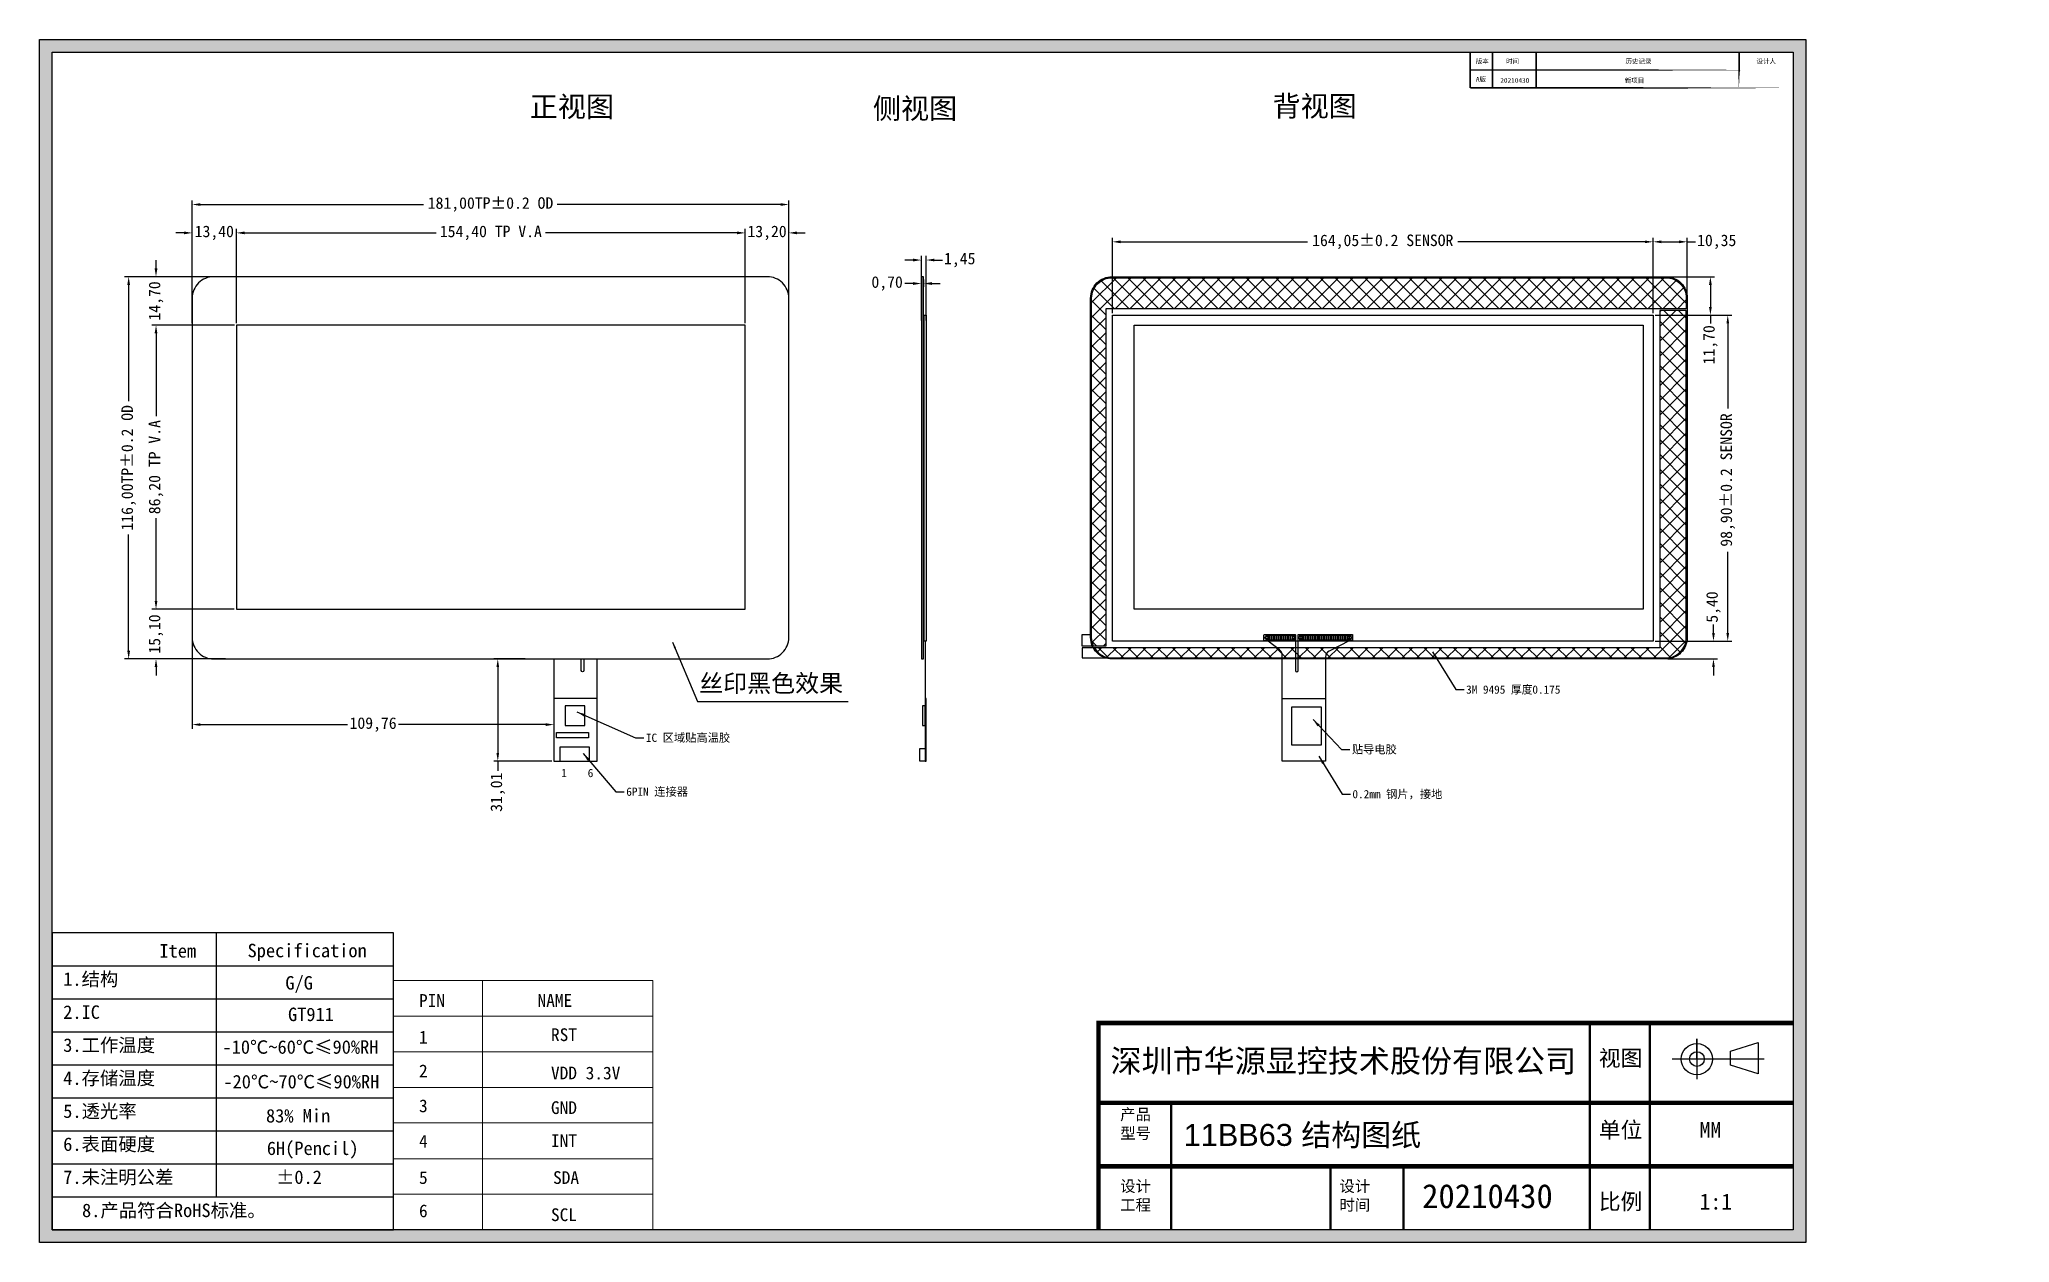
# Model space of a CAD drawing. Header units: millimetres. Extents: x -427 to 170, y 589 to 954.
import ezdxf

# ---------------------------------------------------------------- set-up
doc = ezdxf.new("R2010")
doc.units = ezdxf.units.MM
for name, color, linetype in [('', 7, 'Continuous'), ('DIM', 3, 'Continuous'), ('LCD', 6, 'Continuous'), ('下线银浆', 1, 'Continuous'), ('正面银浆', 43, 'Continuous')]:
    doc.layers.add(name, color=color, linetype=linetype)
doc.layers.add('外框', color=7, linetype='Continuous', lineweight=30)
doc.layers.add('附料-尺寸标注', color=130, linetype='Continuous', lineweight=18)
doc.styles.add('AAAAA', font='arial.ttf')
doc.styles.add('Arial', font='arial.ttf')
doc.styles.add('WMF-ARIAL0', font='')
doc.styles.add('宋体', font='', dxfattribs={"height": 5})
doc.styles.add('新宋体', font='')
doc.styles.get('WMF-ARIAL0').set_extended_font_data('SimSun')
doc.styles.get('宋体').set_extended_font_data('SimSun')
doc.styles.get('新宋体').set_extended_font_data('NSimSun')
doc.dimstyles.new('STANDARD$0', dxfattribs={"dimtxt": 2, "dimasz": 2, "dimexe": 0.4, "dimexo": 0.4, "dimgap": 0.4, "dimtad": 0, "dimzin": 0, "dimdsep": 46, "dimtxsty": 'Standard', "dimcen": 0.4, "dimadec": 0, "dimazin": 0, "dimtfac": 1, "dimtofl": 0, "dimtmove": 0, "dimatfit": 3, "dimfxl": 1, "dimtolj": 1, "dimtzin": 0, "dimarcsym": 0})
doc.dimstyles.new('STANDARD$7', dxfattribs={"dimtxt": 2, "dimasz": 2, "dimexe": 0.5, "dimexo": 0.2, "dimgap": 1, "dimtad": 0, "dimjust": 1, "dimtoh": 1, "dimzin": 0, "dimdsep": 46, "dimtxsty": 'Standard', "dimcen": 0, "dimadec": 0, "dimazin": 0, "dimtfac": 1, "dimtdec": 3, "dimtmove": 0, "dimatfit": 0, "dimfxl": 1, "dimfxlon": 1, "dimtvp": 0.8, "dimtolj": 1, "dimtzin": 0, "dimarcsym": 0})

# ---------------------------------------------------------------- blocks, each defined once
blk = doc.blocks.new('*D40')
at = {"layer": 'Defpoints', "color": 0}
for p in [(-213.12, 895.6), (-367.52, 867.6), (-213.12, 867.6)]:
    blk.add_point(p, dxfattribs=at)
at = {"layer": '附料-尺寸标注', "color": 0, "lineweight": -2}
for p, q in [((-367.52, 868.22), (-367.52, 896.85)), ((-213.12, 868.22), (-213.12, 896.85)), ((-365.02, 895.6), (-306.89, 895.6)), ((-215.62, 895.6), (-273.76, 895.6))]:
    blk.add_line(p, q, dxfattribs=at)
at = {"layer": '附料-尺寸标注', "color": 0}
for points in [[(-365.02, 896.02), (-365.02, 895.18), (-367.52, 895.6)], [(-215.62, 896.02), (-215.62, 895.18), (-213.12, 895.6)]]:
    blk.add_solid(points, dxfattribs=at)
at = {"layer": '附料-尺寸标注', "color": 0, "insert": (-290.32, 895.6), "char_height": 3.5, "attachment_point": 5, "style": '新宋体'}
blk.add_mtext('154,40 TP V.A', dxfattribs=at)
blk = doc.blocks.new('*D41')
at = {"layer": 'Defpoints', "color": 0}
for p in [(-199.92, 904.21), (-199.92, 875.8), (-380.92, 871.64)]:
    blk.add_point(p, dxfattribs=at)
at = {"layer": '附料-尺寸标注', "color": 0, "lineweight": -2}
for p, q in [((-380.92, 872.26), (-380.92, 905.46)), ((-378.42, 904.21), (-310.7, 904.21)), ((-202.42, 904.21), (-270.15, 904.21)), ((-199.92, 876.42), (-199.92, 905.46))]:
    blk.add_line(p, q, dxfattribs=at)
at = {"layer": '附料-尺寸标注', "color": 0}
for points in [[(-378.42, 904.63), (-378.42, 903.79), (-380.92, 904.21)], [(-202.42, 904.63), (-202.42, 903.79), (-199.92, 904.21)]]:
    blk.add_solid(points, dxfattribs=at)
at = {"layer": '附料-尺寸标注', "color": 0, "insert": (-290.42, 904.21), "char_height": 3.5, "attachment_point": 5, "style": '新宋体'}
blk.add_mtext('181,00TP%%P0.2 OD', dxfattribs=at)
blk = doc.blocks.new('*D42')
at = {"layer": 'Defpoints', "color": 0}
for p in [(-391.9, 867.6), (-367.47, 867.6), (-367.52, 781.4)]:
    blk.add_point(p, dxfattribs=at)
at = {"layer": '附料-尺寸标注', "color": 0, "lineweight": -2}
for p, q in [((-368.1, 867.6), (-393.15, 867.6)), ((-391.9, 865.1), (-391.9, 839.98)), ((-391.9, 783.9), (-391.9, 809.01)), ((-368.15, 781.4), (-393.15, 781.4))]:
    blk.add_line(p, q, dxfattribs=at)
at = {"layer": '附料-尺寸标注', "color": 0}
for points in [[(-392.32, 865.1), (-391.48, 865.1), (-391.9, 867.6)], [(-392.32, 783.9), (-391.48, 783.9), (-391.9, 781.4)]]:
    blk.add_solid(points, dxfattribs=at)
at = {"layer": '附料-尺寸标注', "color": 0, "insert": (-391.9, 824.5), "char_height": 3.5, "attachment_point": 5, "rotation": 90, "style": '新宋体'}
blk.add_mtext('86,20 TP V.A', dxfattribs=at)
blk = doc.blocks.new('*D43')
at = {"layer": 'Defpoints', "color": 0}
for p in [(-400.2, 882.3), (-363.1, 882.3), (-370.22, 766.3)]:
    blk.add_point(p, dxfattribs=at)
at = {"layer": '附料-尺寸标注', "color": 0, "lineweight": -2}
for p, q in [((-363.72, 882.3), (-401.45, 882.3)), ((-400.2, 879.8), (-400.2, 844.57)), ((-400.2, 768.8), (-400.2, 804.02)), ((-370.84, 766.3), (-401.45, 766.3))]:
    blk.add_line(p, q, dxfattribs=at)
at = {"layer": '附料-尺寸标注', "color": 0}
for points in [[(-400.62, 879.8), (-399.78, 879.8), (-400.2, 882.3)], [(-400.62, 768.8), (-399.78, 768.8), (-400.2, 766.3)]]:
    blk.add_solid(points, dxfattribs=at)
at = {"layer": '附料-尺寸标注', "color": 0, "insert": (-400.2, 824.3), "char_height": 3.5, "attachment_point": 5, "rotation": 90, "style": '新宋体'}
blk.add_mtext('116,00TP%%P0.2 OD', dxfattribs=at)
blk = doc.blocks.new('*D44')
at = {"layer": 'Defpoints', "color": 0}
for p in [(72.64, 892.89), (72.64, 875.31), (62.29, 870.6)]:
    blk.add_point(p, dxfattribs=at)
at = {"layer": '附料-尺寸标注', "color": 0, "lineweight": -2}
for p, q in [((62.29, 871.22), (62.29, 894.14)), ((64.79, 892.89), (70.14, 892.89)), ((72.64, 875.93), (72.64, 894.14)), ((72.64, 892.89), (75.14, 892.89))]:
    blk.add_line(p, q, dxfattribs=at)
at = {"layer": '附料-尺寸标注', "color": 0}
for points in [[(64.79, 893.3), (64.79, 892.47), (62.29, 892.89)], [(70.14, 893.3), (70.14, 892.47), (72.64, 892.89)]]:
    blk.add_solid(points, dxfattribs=at)
at = {"layer": '附料-尺寸标注', "color": 0, "insert": (81.58, 892.89), "char_height": 3.5, "attachment_point": 5, "style": '新宋体'}
blk.add_mtext('10,35', dxfattribs=at)
blk = doc.blocks.new('*D45')
at = {"layer": 'Defpoints', "color": 0}
for p in [(66.14, 882.3), (79.67, 882.3), (62.29, 870.6)]:
    blk.add_point(p, dxfattribs=at)
at = {"layer": '附料-尺寸标注', "color": 0, "lineweight": -2}
for p, q in [((66.77, 882.3), (80.92, 882.3)), ((79.67, 879.8), (79.67, 873.1)), ((62.92, 870.6), (80.92, 870.6)), ((79.67, 870.6), (79.67, 868.1))]:
    blk.add_line(p, q, dxfattribs=at)
at = {"layer": '附料-尺寸标注', "color": 0}
for points in [[(79.25, 879.8), (80.08, 879.8), (79.67, 882.3)], [(79.25, 873.1), (80.08, 873.1), (79.67, 870.6)]]:
    blk.add_solid(points, dxfattribs=at)
at = {"layer": '附料-尺寸标注', "color": 0, "insert": (79.67, 861.63), "char_height": 3.5, "attachment_point": 5, "rotation": 90, "style": '新宋体'}
blk.add_mtext('11,70', dxfattribs=at)
blk = doc.blocks.new('*D46')
at = {"layer": 'Defpoints', "color": 0}
for p in [(62.29, 892.89), (-101.76, 870.6), (62.29, 870.6)]:
    blk.add_point(p, dxfattribs=at)
at = {"layer": '附料-尺寸标注', "color": 0, "lineweight": -2}
for p, q in [((-101.76, 871.22), (-101.76, 894.14)), ((-99.26, 892.89), (-42.55, 892.89)), ((59.79, 892.89), (3.08, 892.89)), ((62.29, 871.22), (62.29, 894.14))]:
    blk.add_line(p, q, dxfattribs=at)
at = {"layer": '附料-尺寸标注', "color": 0}
for points in [[(-99.26, 893.3), (-99.26, 892.47), (-101.76, 892.89)], [(59.79, 893.3), (59.79, 892.47), (62.29, 892.89)]]:
    blk.add_solid(points, dxfattribs=at)
at = {"layer": '附料-尺寸标注', "color": 0, "insert": (-19.73, 892.89), "char_height": 3.5, "attachment_point": 5, "style": '新宋体'}
blk.add_mtext('164,05%%P0.2 SENSOR', dxfattribs=at)
blk = doc.blocks.new('*D47')
at = {"layer": 'Defpoints', "color": 0}
for p in [(62.29, 870.6), (62.29, 771.7), (84.93, 771.7)]:
    blk.add_point(p, dxfattribs=at)
at = {"layer": '附料-尺寸标注', "color": 0, "lineweight": -2}
for p, q in [((62.92, 870.6), (86.18, 870.6)), ((84.93, 868.1), (84.93, 842.34)), ((84.93, 774.2), (84.93, 798.85)), ((62.91, 771.7), (86.18, 771.7))]:
    blk.add_line(p, q, dxfattribs=at)
at = {"layer": '附料-尺寸标注', "color": 0}
for points in [[(84.52, 868.1), (85.35, 868.1), (84.93, 870.6)], [(84.52, 774.2), (85.35, 774.2), (84.93, 771.7)]]:
    blk.add_solid(points, dxfattribs=at)
at = {"layer": '附料-尺寸标注', "color": 0, "insert": (84.93, 820.6), "char_height": 3.5, "attachment_point": 5, "rotation": 90, "style": '新宋体'}
blk.add_mtext('98,90%%P0.2 SENSOR', dxfattribs=at)
blk = doc.blocks.new('*D48')
at = {"layer": 'Defpoints', "color": 0}
for p in [(-199.92, 895.6), (-199.92, 876.42), (-213.12, 867.6)]:
    blk.add_point(p, dxfattribs=at)
at = {"layer": '附料-尺寸标注', "color": 0, "lineweight": -2}
for p, q in [((-213.12, 868.22), (-213.12, 896.85)), ((-199.92, 877.05), (-199.92, 896.85)), ((-215.62, 895.6), (-218.12, 895.6)), ((-197.42, 895.6), (-194.92, 895.6))]:
    blk.add_line(p, q, dxfattribs=at)
at = {"layer": '附料-尺寸标注', "color": 0}
for points in [[(-215.62, 896.02), (-215.62, 895.18), (-213.12, 895.6)], [(-197.42, 896.02), (-197.42, 895.18), (-199.92, 895.6)]]:
    blk.add_solid(points, dxfattribs=at)
at = {"layer": '附料-尺寸标注', "color": 0, "insert": (-206.52, 895.6), "char_height": 3.5, "attachment_point": 5, "style": '新宋体'}
blk.add_mtext('13,20', dxfattribs=at)
blk = doc.blocks.new('*D51')
at = {"layer": 'Defpoints', "color": 0}
for p in [(-391.9, 882.3), (-370.4, 882.3), (-367.52, 867.6)]:
    blk.add_point(p, dxfattribs=at)
at = {"layer": '附料-尺寸标注', "color": 0, "lineweight": -2}
for p, q in [((-391.9, 884.8), (-391.9, 887.3)), ((-371.02, 882.3), (-393.15, 882.3)), ((-368.15, 867.6), (-393.15, 867.6)), ((-391.9, 865.1), (-391.9, 862.6))]:
    blk.add_line(p, q, dxfattribs=at)
at = {"layer": '附料-尺寸标注', "color": 0}
for points in [[(-392.32, 884.8), (-391.48, 884.8), (-391.9, 882.3)], [(-392.32, 865.1), (-391.48, 865.1), (-391.9, 867.6)]]:
    blk.add_solid(points, dxfattribs=at)
at = {"layer": '附料-尺寸标注', "color": 0, "insert": (-391.9, 874.95), "char_height": 3.5, "attachment_point": 5, "rotation": 90, "style": '新宋体'}
blk.add_mtext('14,70', dxfattribs=at)
blk = doc.blocks.new('*D49')
at = {"layer": 'Defpoints', "color": 0}
for p in [(-367.52, 781.4), (-391.9, 766.3), (-370.22, 766.3)]:
    blk.add_point(p, dxfattribs=at)
at = {"layer": '附料-尺寸标注', "color": 0, "lineweight": -2}
for p, q in [((-391.9, 783.9), (-391.9, 786.4)), ((-368.15, 781.4), (-393.15, 781.4)), ((-370.84, 766.3), (-393.15, 766.3)), ((-391.9, 763.8), (-391.9, 761.3))]:
    blk.add_line(p, q, dxfattribs=at)
at = {"layer": '附料-尺寸标注', "color": 0}
for points in [[(-392.32, 783.9), (-391.48, 783.9), (-391.9, 781.4)], [(-392.32, 763.8), (-391.48, 763.8), (-391.9, 766.3)]]:
    blk.add_solid(points, dxfattribs=at)
at = {"layer": '附料-尺寸标注', "color": 0, "insert": (-391.9, 773.85), "char_height": 3.5, "attachment_point": 5, "rotation": 90, "style": '新宋体'}
blk.add_mtext('15,10', dxfattribs=at)
blk = doc.blocks.new('*D50')
at = {"layer": 'Defpoints', "color": 0}
for p in [(-380.92, 895.6), (-380.92, 867.6), (-367.52, 867.6)]:
    blk.add_point(p, dxfattribs=at)
at = {"layer": '附料-尺寸标注', "color": 0, "lineweight": -2}
for p, q in [((-380.92, 868.22), (-380.92, 896.85)), ((-367.52, 868.22), (-367.52, 896.85)), ((-383.42, 895.6), (-385.92, 895.6)), ((-365.02, 895.6), (-362.52, 895.6))]:
    blk.add_line(p, q, dxfattribs=at)
at = {"layer": '附料-尺寸标注', "color": 0}
for points in [[(-383.42, 896.02), (-383.42, 895.18), (-380.92, 895.6)], [(-365.02, 896.02), (-365.02, 895.18), (-367.52, 895.6)]]:
    blk.add_solid(points, dxfattribs=at)
at = {"layer": '附料-尺寸标注', "color": 0, "insert": (-374.22, 895.6), "char_height": 3.5, "attachment_point": 5, "style": '新宋体'}
blk.add_mtext('13,40', dxfattribs=at)
blk = doc.blocks.new('*D52')
at = {"layer": 'Defpoints', "color": 0}
for p in [(62.29, 771.7), (80.6, 771.7), (66.14, 766.3)]:
    blk.add_point(p, dxfattribs=at)
at = {"layer": '附料-尺寸标注', "color": 0, "lineweight": -2}
for p, q in [((62.91, 771.7), (81.85, 771.7)), ((80.6, 774.2), (80.6, 776.7)), ((66.77, 766.3), (81.85, 766.3)), ((80.6, 763.8), (80.6, 761.3))]:
    blk.add_line(p, q, dxfattribs=at)
at = {"layer": '附料-尺寸标注', "color": 0}
for points in [[(80.18, 774.2), (81.01, 774.2), (80.6, 771.7)], [(80.18, 763.8), (81.01, 763.8), (80.6, 766.3)]]:
    blk.add_solid(points, dxfattribs=at)
at = {"layer": '附料-尺寸标注', "color": 0, "insert": (80.6, 782.05), "char_height": 3.5, "attachment_point": 5, "rotation": 90, "style": '新宋体'}
blk.add_mtext('5,40', dxfattribs=at)
blk = doc.blocks.new('*D53')
at = {"layer": 'Defpoints', "color": 0}
for p in [(-380.92, 777.56), (-271.16, 754.3), (-271.16, 746.37)]:
    blk.add_point(p, dxfattribs=at)
at = {"layer": '附料-尺寸标注', "color": 0, "lineweight": -2}
for p, q in [((-380.92, 776.93), (-380.92, 745.12)), ((-271.16, 753.67), (-271.16, 745.12)), ((-378.42, 746.37), (-333.77, 746.37)), ((-273.66, 746.37), (-318.32, 746.37))]:
    blk.add_line(p, q, dxfattribs=at)
at = {"layer": '附料-尺寸标注', "color": 0}
for points in [[(-378.42, 746.78), (-378.42, 745.95), (-380.92, 746.37)], [(-273.66, 746.78), (-273.66, 745.95), (-271.16, 746.37)]]:
    blk.add_solid(points, dxfattribs=at)
at = {"layer": '附料-尺寸标注', "color": 0, "insert": (-326.04, 746.37), "char_height": 3.5, "attachment_point": 5, "style": '新宋体'}
blk.add_mtext('109,76', dxfattribs=at)
blk = doc.blocks.new('*D54')
at = {"layer": 'Defpoints', "color": 0}
for p in [(-279.29, 766.3), (-288.21, 735.28), (-271.16, 735.28)]:
    blk.add_point(p, dxfattribs=at)
at = {"layer": '附料-尺寸标注', "color": 0, "lineweight": -2}
for p, q in [((-279.92, 766.3), (-289.46, 766.3)), ((-288.21, 763.8), (-288.21, 737.78)), ((-271.79, 735.28), (-289.46, 735.28)), ((-288.21, 735.28), (-288.21, 732.32))]:
    blk.add_line(p, q, dxfattribs=at)
at = {"layer": '附料-尺寸标注', "color": 0}
for points in [[(-288.63, 763.8), (-287.8, 763.8), (-288.21, 766.3)], [(-288.63, 737.78), (-287.8, 737.78), (-288.21, 735.28)]]:
    blk.add_solid(points, dxfattribs=at)
at = {"layer": '附料-尺寸标注', "color": 0, "insert": (-288.21, 725.84), "char_height": 3.5, "attachment_point": 5, "rotation": 90, "style": '新宋体'}
blk.add_mtext('31,01', dxfattribs=at)
blk = doc.blocks.new('*D55')
at = {"layer": 'Defpoints', "color": 0}
for p in [(-159.01, 880.23), (-159.71, 878.58), (-159.01, 878.58)]:
    blk.add_point(p, dxfattribs=at)
at = {"layer": '附料-尺寸标注', "color": 0, "lineweight": -2}
for p, q in [((-162.21, 880.23), (-164.71, 880.23)), ((-159.71, 879.21), (-159.71, 881.48)), ((-159.01, 879.21), (-159.01, 881.48)), ((-156.51, 880.23), (-154.01, 880.23))]:
    blk.add_line(p, q, dxfattribs=at)
at = {"layer": '附料-尺寸标注', "color": 0}
for points in [[(-162.21, 880.65), (-162.21, 879.81), (-159.71, 880.23)], [(-156.51, 880.65), (-156.51, 879.81), (-159.01, 880.23)]]:
    blk.add_solid(points, dxfattribs=at)
at = {"layer": '附料-尺寸标注', "color": 0, "insert": (-170.1, 880.23), "char_height": 3.5, "attachment_point": 5, "style": '新宋体'}
blk.add_mtext('0,70', dxfattribs=at)
blk = doc.blocks.new('*D56')
at = {"layer": 'Defpoints', "color": 0}
for p in [(-158.26, 887.36), (-159.71, 868.34), (-158.26, 868.34)]:
    blk.add_point(p, dxfattribs=at)
at = {"layer": '附料-尺寸标注', "color": 0, "lineweight": -2}
for p, q in [((-162.21, 887.36), (-164.71, 887.36)), ((-159.71, 868.96), (-159.71, 888.61)), ((-158.26, 868.96), (-158.26, 888.61)), ((-155.76, 887.36), (-153.26, 887.36))]:
    blk.add_line(p, q, dxfattribs=at)
at = {"layer": '附料-尺寸标注', "color": 0}
for points in [[(-162.21, 887.78), (-162.21, 886.94), (-159.71, 887.36)], [(-155.76, 887.78), (-155.76, 886.94), (-158.26, 887.36)]]:
    blk.add_solid(points, dxfattribs=at)
at = {"layer": '附料-尺寸标注', "color": 0, "insert": (-148.07, 887.36), "char_height": 3.5, "attachment_point": 5, "style": '新宋体'}
blk.add_mtext('1,45', dxfattribs=at)

msp = doc.modelspace()

# ---------------------------------------------------------------- hatches: boundary and pattern name
h = msp.add_hatch()
h.set_pattern_fill('ANSI37', color=2, style=0)
h.set_pattern_definition([(45, (0, 439.1977), (-2.245064, 2.245064), []), (135, (0, 439.1977), (-2.245064, -2.245064), [])])
edge = h.paths.add_edge_path()
edge.add_line((64.286, 872.091), (64.286, 769.703))
edge.add_line((64.286, 769.703), (-103.752, 769.703))
edge.add_line((-103.752, 769.703), (-107.231, 769.703))
edge.add_arc((-101.858, 772.797), 6.2, 209.935291, 270)
edge.add_line((-101.858, 766.597), (66.142, 766.597))
edge.add_arc((66.142, 772.797), 6.2, 270, 360)
edge.add_line((72.342, 772.797), (72.342, 872.091))
edge.add_line((72.342, 872.091), (64.286, 872.091))
edge = h.paths.add_edge_path()
edge.add_arc((-101.858, 772.797), 6.2, 180, 204.732128, ccw=False)
edge.add_line((-108.058, 772.797), (-108.058, 875.797))
edge.add_arc((-101.858, 875.797), 6.2, 90, 180, ccw=False)
edge.add_line((-101.858, 881.997), (66.142, 881.997))
edge.add_arc((66.142, 875.797), 6.2, 0, 90, ccw=False)
edge.add_line((72.342, 875.797), (72.342, 872.591))
edge.add_line((72.342, 872.591), (64.286, 872.591))
edge.add_line((64.286, 872.591), (-103.752, 872.591))
edge.add_line((-103.752, 872.591), (-103.752, 770.203))
edge.add_line((-103.752, 770.203), (-107.489, 770.203))
at = {"layer": '附料-尺寸标注'}
h = msp.add_hatch(color=5, dxfattribs=at)
h.set_gradient(color1=(0, 0, 255), one_color=1, tint=1)
h.paths.add_polyline_path([(-427.276, 589.153), (-423.436, 592.993), (-423.436, 950.486), (-427.276, 954.326)])
h = msp.add_hatch(color=5, dxfattribs=at)
h.set_gradient(color1=(0, 0, 255), one_color=1, tint=1, name='CURVED')
h.paths.add_polyline_path([(108.618, 954.326), (-427.276, 954.326), (-423.436, 950.486), (104.778, 950.486)])
h = msp.add_hatch(color=5, dxfattribs=at)
h.set_gradient(color1=(0, 0, 255), rotation=180, one_color=1, tint=1)
h.paths.add_polyline_path([(108.618, 589.153), (104.778, 592.993), (104.778, 950.486), (108.618, 954.326)])
edge = h.paths.add_edge_path()
edge.add_line((170.436, 954.326), (170.436, 589.153))
h = msp.add_hatch(color=5, dxfattribs=at)
h.set_gradient(color1=(0, 0, 255), one_color=1, tint=1, name='INVCURVED')
h.paths.add_polyline_path([(108.618, 589.153), (-427.276, 589.153), (-423.436, 592.993), (104.778, 592.993)])

# ---------------------------------------------------------------- linework, layer by layer
at = {"color": 1}
for p, q in [((-258.057, 754.299), (-271.164, 754.299)), ((-50.226, 754.299), (-37.118, 754.299))]:
    msp.add_line(p, q, dxfattribs=at)
for points, const_width in [([(6.789, 950.486), (6.789, 939.606)], 0.482), ([(6.789, 950.486), (6.789, 939.606)], 0.482), ([(13.597, 950.486), (13.597, 939.606)], 0.482), ([(13.597, 950.486), (13.597, 939.606)], 0.482), ([(26.772, 950.486), (26.772, 939.606)], 0.482), ([(26.772, 950.486), (26.772, 939.606)], 0.482), ([(104.778, 655.827), (-105.983, 655.827), (-105.983, 592.993)], 1.382), ([(43.081, 655.827), (43.081, 592.993)], 0.691), ([(61.259, 655.827), (61.259, 592.993)], 0.691), ([(104.778, 631.572), (-105.983, 631.572)], 1.382), ([(-83.908, 631.572), (-83.908, 592.993)], 0.691), ([(104.778, 612.283), (-105.983, 612.283)], 1.382), ([(-35.552, 612.283), (-35.552, 592.993)], 0.691), ([(-13.477, 612.283), (-13.477, 592.993)], 0.691)]:
    msp.add_lwpolyline(points, dxfattribs=dict(const_width=const_width))
at = {"const_width": 0.482}
for points in [[(88.418, 939.606), (88.418, 950.486)], [(104.778, 945.046), (6.789, 945.046)], [(104.778, 939.606), (6.789, 939.606)]]:
    msp.add_lwpolyline(points, close=True, dxfattribs=at)
at = {"linetype": 'ByBlock'}
msp.add_lwpolyline([(-158.813, 771.697), (-158.813, 870.59), (-158.263, 870.59), (-158.263, 771.697)], close=True, dxfattribs=at)
at = {"color": 2}
msp.add_lwpolyline([(64.286, 872.091), (64.286, 769.703), (-103.752, 769.703), (-107.231, 769.703, 0.2682518), (-101.858, 766.597), (66.142, 766.597, 0.4142136), (72.342, 772.797), (72.342, 872.091)], format="xyb", close=True, dxfattribs=at)
at = {"color": 1}
for points in [[(-101.758, 870.597), (62.292, 870.597), (62.292, 771.697), (-101.758, 771.697)], [(-54.65, 772.606), (-54.65, 771.997), (-54.25, 771.997), (-54.25, 773.497), (-54.65, 773.497), (-54.65, 772.906), (-54.95, 772.906), (-54.95, 773.497), (-55.25, 773.497), (-55.25, 772.906), (-55.55, 772.906), (-55.55, 772.606), (-55.25, 772.606), (-55.25, 771.997), (-54.95, 771.997), (-54.95, 772.606)], [(-53.95, 771.997), (-53.95, 773.497), (-53.55, 773.497), (-53.55, 771.997)], [(-53.25, 771.997), (-53.25, 773.497), (-52.85, 773.497), (-52.85, 771.997)], [(-52.55, 771.997), (-52.55, 773.497), (-52.15, 773.497), (-52.15, 771.997)], [(-51.85, 771.997), (-51.85, 773.497), (-51.45, 773.497), (-51.45, 771.997)], [(-51.15, 771.997), (-51.15, 773.497), (-50.75, 773.497), (-50.75, 771.997)], [(-50.45, 771.997), (-50.45, 773.497), (-50.05, 773.497), (-50.05, 771.997)], [(-49.75, 771.997), (-49.75, 773.497), (-49.35, 773.497), (-49.35, 771.997)], [(-49.05, 771.997), (-49.05, 773.497), (-48.65, 773.497), (-48.65, 771.997)], [(-48.35, 771.997), (-48.35, 773.497), (-47.95, 773.497), (-47.95, 771.997)], [(-47.25, 772.601), (-47.25, 771.992), (-47.65, 771.992), (-47.65, 773.492), (-47.25, 773.492), (-47.25, 772.901), (-46.95, 772.901), (-46.95, 773.492), (-46.65, 773.492), (-46.65, 772.901), (-46.35, 772.901), (-46.35, 772.601), (-46.65, 772.601), (-46.65, 771.992), (-46.95, 771.992), (-46.95, 772.601)], [(-44.377, 772.606), (-44.377, 771.997), (-43.977, 771.997), (-43.977, 773.497), (-44.377, 773.497), (-44.377, 772.906), (-44.677, 772.906), (-44.677, 773.497), (-44.977, 773.497), (-44.977, 772.906), (-45.277, 772.906), (-45.277, 772.606), (-44.977, 772.606), (-44.977, 771.997), (-44.677, 771.997), (-44.677, 772.606)], [(-43.677, 771.997), (-43.677, 773.497), (-43.277, 773.497), (-43.277, 771.997)], [(-42.977, 771.997), (-42.977, 773.497), (-42.577, 773.497), (-42.577, 771.997)], [(-42.277, 771.997), (-42.277, 773.497), (-41.877, 773.497), (-41.877, 771.997)], [(-41.577, 771.997), (-41.577, 773.497), (-41.177, 773.497), (-41.177, 771.997)], [(-40.877, 771.997), (-40.877, 773.497), (-40.477, 773.497), (-40.477, 771.997)], [(-40.177, 771.997), (-40.177, 773.497), (-39.777, 773.497), (-39.777, 771.997)], [(-39.477, 771.997), (-39.477, 773.497), (-39.077, 773.497), (-39.077, 771.997)], [(-38.777, 771.997), (-38.777, 773.497), (-38.377, 773.497), (-38.377, 771.997)], [(-38.077, 771.997), (-38.077, 773.497), (-37.677, 773.497), (-37.677, 771.997)], [(-37.377, 771.997), (-37.377, 773.497), (-36.977, 773.497), (-36.977, 771.997)], [(-36.677, 771.997), (-36.677, 773.497), (-36.277, 773.497), (-36.277, 771.997)], [(-35.977, 771.997), (-35.977, 773.497), (-35.577, 773.497), (-35.577, 771.997)], [(-35.277, 771.997), (-35.277, 773.497), (-34.877, 773.497), (-34.877, 771.997)], [(-34.577, 771.997), (-34.577, 773.497), (-34.177, 773.497), (-34.177, 771.997)], [(-33.877, 771.997), (-33.877, 773.497), (-33.477, 773.497), (-33.477, 771.997)], [(-33.177, 771.997), (-33.177, 773.497), (-32.777, 773.497), (-32.777, 771.997)], [(-32.477, 771.997), (-32.477, 773.497), (-32.077, 773.497), (-32.077, 771.997)], [(-31.777, 771.997), (-31.777, 773.497), (-31.377, 773.497), (-31.377, 771.997)], [(-31.077, 771.997), (-31.077, 773.497), (-30.677, 773.497), (-30.677, 771.997)], [(-29.977, 772.601), (-29.977, 771.992), (-30.377, 771.992), (-30.377, 773.492), (-29.977, 773.492), (-29.977, 772.901), (-29.677, 772.901), (-29.677, 773.492), (-29.377, 773.492), (-29.377, 772.901), (-29.077, 772.901), (-29.077, 772.601), (-29.377, 772.601), (-29.377, 771.992), (-29.677, 771.992), (-29.677, 772.601)], [(-267.767, 746.054), (-261.767, 746.054), (-261.767, 752.054), (-267.767, 752.054)], [(-159.338, 752.054), (-159.338, 746.054), (-158.538, 746.054), (-158.538, 752.054)], [(-47.359, 751.77), (-38.456, 751.77), (-38.456, 740.169), (-47.359, 740.169)], [(-270.38, 744.008), (-260.677, 744.008), (-260.677, 742.358), (-270.38, 742.358)], [(-269.39, 735.283), (-260.397, 735.283), (-260.397, 739.508), (-269.39, 739.508)], [(-158.538, 735.283), (-160.167, 735.283), (-160.167, 739.104), (-158.538, 739.104)]]:
    msp.add_lwpolyline(points, close=True, dxfattribs=at)
at = {"color": 2}
for points in [[(-107.489, 770.203), (-110.946, 770.203), (-110.946, 773.749), (-108.058, 773.749)], [(-107.231, 769.703), (-110.946, 769.703), (-110.946, 766.597), (-101.858, 766.597)]]:
    msp.add_lwpolyline(points, dxfattribs=at)
at = {"color": 1}
msp.add_lwpolyline([(-45.206, 773.732), (-29.078, 773.732, -0.4142136), (-28.878, 773.532), (-28.878, 772.028, -0.4142136), (-29.078, 771.828), (-29.665, 771.828, 0.118681), (-29.893, 771.773), (-36.029, 768.637, 0.2816851), (-37.118, 766.857), (-37.118, 735.283), (-50.226, 735.283), (-50.226, 767.413, 0.237077), (-51.032, 769.018), (-54.497, 771.693, 0.1658254), (-54.803, 771.797), (-55.572, 771.797, -0.4142136), (-55.772, 771.997), (-55.772, 773.532, -0.4142136), (-55.572, 773.732), (-46.406, 773.732, -0.4142136), (-46.206, 773.532), (-46.206, 762.79, 1), (-45.406, 762.79), (-45.406, 773.532, -0.4142136)], format="xyb", close=True, dxfattribs=at)
msp.add_lwpolyline([(-271.164, 766.297), (-271.164, 735.283), (-258.057, 735.283), (-258.057, 766.297)], dxfattribs=at)
msp.add_lwpolyline([(-262.076, 766.297), (-262.076, 762.79, -1), (-262.876, 762.79), (-262.876, 766.297)], format="xyb", dxfattribs=at)
at = {"color": 3, "flags": 128}
msp.add_lwpolyline([(-423.436, 683.175), (-423.436, 592.993), (-319.897, 592.993), (-319.897, 683.175)], close=True, dxfattribs=at)
for points in [[(-373.637, 683.175), (-373.637, 603.014)], [(-423.436, 673.155), (-319.897, 673.155)], [(-423.436, 663.134), (-319.897, 663.134)], [(-423.436, 653.114), (-319.897, 653.114)], [(-423.436, 643.094), (-319.897, 643.094)], [(-423.436, 633.074), (-319.897, 633.074)], [(-423.436, 623.054), (-319.897, 623.054)], [(-423.436, 613.034), (-319.897, 613.034)], [(-423.436, 603.014), (-319.897, 603.014)]]:
    msp.add_lwpolyline(points, dxfattribs=at)
for points in [[(75.572, 644.857), (75.572, 651.005), (75.572, 638.738)], [(95.953, 644.857), (68.023, 644.857)]]:
    msp.add_lwpolyline(points)
msp.add_lwpolyline([(85.75, 643.034), (85.75, 647.226), (94.206, 649.867), (94.206, 640.393)], close=True)
for radius in [4.737, 2.245]:
    msp.add_circle((75.572, 644.857), radius)
at = {"layer": 'DIM', "lineweight": 9}
for p, q in [((-319.897, 668.726), (-241.166, 668.726)), ((-319.897, 668.726), (-319.897, 592.993)), ((-292.869, 668.726), (-292.869, 592.993)), ((-241.166, 592.993), (-241.166, 668.726)), ((-319.897, 657.888), (-241.166, 657.888)), ((-319.897, 647.095), (-241.166, 647.095)), ((-319.897, 636.256), (-241.166, 636.256)), ((-319.897, 625.464), (-241.166, 625.464)), ((-319.897, 614.625), (-241.166, 614.625)), ((-319.897, 603.832), (-241.166, 603.832)), ((-319.897, 592.993), (-241.166, 592.993)), ((-241.166, 592.993), (-241.166, 592.993))]:
    msp.add_line(p, q, dxfattribs=at)
at = {"layer": 'DIM', "color": 0, "linetype": 'Continuous'}
msp.add_lwpolyline([(-158.538, 771.697), (-158.538, 735.283), (-158.218, 735.283), (-158.218, 754.299), (-158.538, 754.299)], dxfattribs=at)
at = {"layer": 'LCD'}
for points in [[(-374.425, 766.297), (-206.425, 766.297, 0.4142136), (-199.925, 772.797), (-199.925, 875.797, 0.4142136), (-206.425, 882.297), (-374.425, 882.297, 0.4142136), (-380.925, 875.797), (-380.925, 772.797, 0.4142136)], [(66.142, 766.297), (-101.858, 766.297, -0.4142136), (-108.358, 772.797), (-108.358, 875.797, -0.4142136), (-101.858, 882.297), (66.142, 882.297, -0.4142136), (72.642, 875.797), (72.642, 772.797, -0.4142136)]]:
    msp.add_lwpolyline(points, format="xyb", close=True, dxfattribs=at)
for points in [[(-159.713, 882.297), (-159.713, 766.297), (-159.013, 766.297), (-159.013, 882.297)], [(-367.525, 781.397), (-213.125, 781.397), (-213.125, 867.597), (-367.525, 867.597)], [(59.242, 781.397), (-95.158, 781.397), (-95.158, 867.597), (59.242, 867.597)]]:
    msp.add_lwpolyline(points, close=True, dxfattribs=at)
at = {"layer": 'LCD', "color": 2}
msp.add_lwpolyline([(-107.489, 770.203, -0.1083351), (-108.058, 772.797), (-108.058, 875.797, -0.4142136), (-101.858, 881.997), (66.142, 881.997, -0.4142136), (72.342, 875.797), (72.342, 872.591), (64.286, 872.591), (-103.752, 872.591), (-103.752, 770.203)], format="xyb", close=True, dxfattribs=at)
at = {"layer": '下线银浆', "color": 3}
msp.add_line((23.127, 655.827), (104.778, 655.827), dxfattribs=at)
at = {"layer": '正面银浆', "color": 5}
msp.add_lwpolyline([(-427.276, 954.326), (108.618, 954.326), (108.618, 589.153), (-427.276, 589.153)], close=True, dxfattribs=at)
at = {"layer": '正面银浆', "color": 0}
msp.add_lwpolyline([(-423.436, 950.486), (104.778, 950.486), (104.778, 592.993), (-423.436, 592.993)], close=True, dxfattribs=at)

# ---------------------------------------------------------------- texts
at = {"layer": '', "color": 0, "insert": (-7.806, 606.921), "char_height": 7.2875, "width": 45.04706, "attachment_point": 1, "style": 'WMF-ARIAL0'}
msp.add_mtext('20210430', dxfattribs=at)
at = {"color": 3, "ltscale": 2, "style": '宋体'}
for s, height, p in [('Item', 4.0888, (-390.866, 675.649)), ('Specification', 4.08883, (-364.122, 675.75)), ('G/G', 4.0888, (-352.652, 665.939)), ('GT911', 4.0888, (-351.844, 656.375)), ('-10℃~60℃≤90%%%RH ', 4.08883, (-371.719, 646.473)), ('-20℃~70℃≤90%%%RH ', 4.08883, (-371.456, 635.957)), ('83%%% Min', 4.0888, (-358.527, 625.608)), ('6H(Pencil)', 4.0888, (-358.27, 615.743))]:
    msp.add_text(s, height=height, dxfattribs=at).set_placement(p)
at = {"color": 0, "style": 'Arial'}
for s, height, p in [('深圳市华源显控技术股份有限公司 ', 6.90272, (-102.307, 640.841)), ('11BB63 结构图纸', 6.65772, (-80.113, 618.506))]:
    msp.add_text(s, height=height, dxfattribs=at).set_placement(p)
at = {"char_height": 1.40507, "width": 11.07478, "attachment_point": 1}
for s, insert in [('{\\fSimSun|b0|i0|c134|p2;版本}', (8.509, 948.386)), ('{\\fSimSun|b0|i0|c134|p2;版本}', (8.509, 948.386)), ('{\\fSimSun|b0|i0|c134|p2;时间}', (17.681, 948.386)), ('{\\fSimSun|b0|i0|c134|p2;时间}', (17.681, 948.386)), ('{\\fSimSun|b0|i0|c134|p2;历史记录}', (53.916, 948.386)), ('{\\fSimSun|b0|i0|c134|p2;历史记录}', (53.916, 948.386)), ('{\\fSimSun|b0|i0|c134|p2;设计人}', (93.643, 948.386)), ('{\\fSimSun|b0|i0|c134|p2;设计人}', (93.643, 948.386)), ('{\\fSimSun|b0|i0|c134|p2;A版}', (8.509, 942.946)), ('{\\f@SimHei|b1|i0|c0|p49;20\\f@SimHei|b1|i0|c134|p49;210430}', (15.933, 942.579)), ('{\\fSimHei|b1|i0|c134|p49;新项目}', (53.689, 942.579)), ('{\\fSimHei|b1|i0|c134|p49;新项目}', (53.689, 942.579))]:
    msp.add_mtext(s, dxfattribs=dict(at, insert=insert))
at = {"color": 1, "char_height": 2.5, "width": 5.46348, "attachment_point": 1}
for s, insert in [('1', (-268.994, 732.932)), ('6', (-260.93, 732.932))]:
    msp.add_mtext(s, dxfattribs=dict(at, insert=insert))
at = {"color": 3, "ltscale": 2, "width": 73.81356, "attachment_point": 1, "style": '宋体'}
for s, insert, char_height in [('1.结构', (-420.053, 671.177), 4.0888), ('2.IC', (-420.053, 661.156), 4.0888), ('3.工作温度', (-420.053, 651.136), 4.0888), ('4.存储温度', (-420.053, 641.116), 4.0888), ('5.透光率', (-420.053, 631.096), 4.0888), ('6.表面硬度', (-420.053, 621.076), 4.0888), ('7.未注明公差', (-420.053, 611.056), 4.0888), ('%%P0.2', (-355.493, 611.056), 4.0888), ('8.产品符合RoHS标准。', (-414.337, 600.985), 4.08883)]:
    msp.add_mtext(s, dxfattribs=dict(at, insert=insert, char_height=char_height))
at = {"layer": 'DIM', "lineweight": 9}
for s, height, p in [('PIN', 3.8679, (-312.115, 660.704)), ('NAME', 3.8679, (-276.154, 660.704)), ('1', 3.868, (-312.115, 649.579)), ('RST', 3.8679, (-272.078, 650.321)), ('2', 3.868, (-312.115, 639.342)), ('VDD 3.3V', 3.8679, (-272.078, 638.7)), ('3', 3.868, (-312.115, 628.728)), ('GND', 3.8679, (-272.078, 628.186)), ('4', 3.868, (-312.115, 617.991)), ('INT', 3.8679, (-272.078, 618.16)), ('5', 3.868, (-312.115, 606.968)), ('SDA', 3.8679, (-271.44, 606.964)), ('6', 3.868, (-312.115, 596.865)), ('SCL', 3.8679, (-272.078, 595.68))]:
    msp.add_text(s, height=height, dxfattribs=at).set_placement(p)
at = {"layer": 'DIM', "color": 7, "linetype": 'ByBlock', "char_height": 6.2427, "width": 64.75751, "attachment_point": 1, "style": 'AAAAA'}
for s, insert in [('{\\fSimSun|b0|i0|c134|p2;正视图}', (-278.515, 937.037)), ('{\\fSimSun|b0|i0|c134|p2;侧视图}', (-174.392, 936.495)), ('{\\fSimSun|b0|i0|c134|p2;背视图}', (-53.153, 937.199))]:
    msp.add_mtext(s, dxfattribs=dict(at, insert=insert))
at = {"layer": 'DIM', "color": 0, "insert": (-227.107, 761.58), "char_height": 5.33315, "width": 134.69824, "attachment_point": 1}
msp.add_mtext('{\\fSimSun|b0|i0|c134|p54;\\C4;丝印黑色效果  }', dxfattribs=at)
at = {"layer": '外框', "lineweight": 0, "attachment_point": 1, "style": '宋体'}
for s, insert, char_height, width in [('视图', (45.821, 647.565), 4.8373, 34.5144), ('产品\\P型号', (-99.386, 629.766), 3.4205, 24.87195), ('单位', (45.821, 625.793), 4.8373, 34.5144), ('MM', (76.371, 625.793), 4.8373, 34.5144), ('设计\\P工程', (-99.386, 607.994), 3.4205, 24.87195), ('设计\\P时间', (-32.872, 607.994), 3.4205, 24.87195), ('比例', (45.821, 604.021), 4.8373, 34.5144), ('1:1', (76.371, 604.021), 4.8373, 34.5144)]:
    msp.add_mtext(s, dxfattribs=dict(at, insert=insert, char_height=char_height, width=width))
at = {"layer": '附料-尺寸标注', "char_height": 2.5, "attachment_point": 1}
for s, insert in [('3M 9495 厚度0.175', (5.557, 758.249)), ('IC {\\fSimSun|b0|i0|c134|p2;区域贴高温胶}', (-243.28, 743.63)), ('{\\fSimSun|b0|i0|c134|p2;贴导电胶}', (-29.102, 740.09)), ('6PIN {\\fSimSun|b0|i0|c134|p2;连接器}', (-249.237, 727.259)), ('0.2{\\fSimSun|b0|i0|c134|p2;mm 钢片，接地}', (-28.927, 726.517))]:
    msp.add_mtext(s, dxfattribs=dict(at, insert=insert))

# ---------------------------------------------------------------- dimensions: what is measured, and where the dimension line sits
at = {"layer": '附料-尺寸标注'}
for base, p1, p2, text, picture, middle in [((-199.925, 904.21), (-380.925, 871.637), (-199.925, 875.797), '<>TP%%P0.2 OD', '*D41', (-290.425, 904.21)), ((-213.125, 895.599), (-367.525, 867.597), (-213.125, 867.597), '<> TP V.A', '*D40', (-290.325, 895.599)), ((62.292, 892.887), (-101.758, 870.597), (62.292, 870.597), '<>%%P0.2 SENSOR', '*D46', (-19.733, 892.887))]:
    dim = msp.add_linear_dim(base=base, p1=p1, p2=p2, text=text, dimstyle='STANDARD$0', override={"dimtxt": 3.5, "dimasz": 2.5, "dimexe": 1.25, "dimexo": 0.625, "dimgap": 0.625, "dimdsep": 44, "dimtxsty": '新宋体', "dimcen": 3, "dimtp": 0.2, "dimtm": 0.2, "dimfxl": 1.25, "dimtolj": 0, "dimarcsym": 1}, dxfattribs=at)
    dim.commit()
    dim.dimension.update_dxf_attribs({"geometry": picture, "text_midpoint": middle})
for base, p1, p2, picture, middle in [((-380.925, 895.599), (-367.525, 867.597), (-380.925, 867.597), '*D50', (-374.225, 895.599)), ((-199.925, 895.599), (-213.125, 867.597), (-199.925, 876.422), '*D48', (-206.525, 895.599)), ((-158.263, 887.359), (-159.713, 868.338), (-158.263, 868.338), '*D56', (-148.072, 887.359)), ((-271.164, 746.366), (-380.925, 777.559), (-271.164, 754.299), '*D53', (-326.044, 746.366))]:
    dim = msp.add_linear_dim(base=base, p1=p1, p2=p2, dimstyle='STANDARD$0', override={"dimtxt": 3.5, "dimasz": 2.5, "dimexe": 1.25, "dimexo": 0.625, "dimgap": 0.625, "dimdsep": 44, "dimtxsty": '新宋体', "dimcen": 3, "dimtp": 0.2, "dimtm": 0.2, "dimfxl": 1.25, "dimtolj": 0, "dimarcsym": 1}, dxfattribs=at)
    dim.commit()
    dim.dimension.update_dxf_attribs({"geometry": picture, "text_midpoint": middle})
for base, p1, p2, picture, middle in [((72.642, 892.887), (62.292, 870.597), (72.642, 875.306), '*D44', (81.584, 892.887)), ((-159.013, 880.229), (-159.713, 878.583), (-159.013, 878.583), '*D55', (-170.099, 880.229))]:
    dim = msp.add_linear_dim(base=base, p1=p1, p2=p2, dimstyle='STANDARD$0', override={"dimtxt": 3.5, "dimasz": 2.5, "dimexe": 1.25, "dimexo": 0.625, "dimgap": 0.625, "dimdsep": 44, "dimtxsty": '新宋体', "dimcen": 3, "dimtp": 0.2, "dimtm": 0.2, "dimfxl": 1.25, "dimtolj": 0, "dimarcsym": 1}, dxfattribs=at)
    dim.commit()
    dim.dimension.update_dxf_attribs({"geometry": picture, "text_midpoint": middle, "dimtype": 160})
for base, p1, p2, picture, middle in [((-391.901, 882.297), (-367.525, 867.597), (-370.396, 882.297), '*D51', (-391.901, 874.947)), ((-391.901, 766.297), (-367.525, 781.397), (-370.219, 766.297), '*D49', (-391.901, 773.847)), ((80.597, 771.697), (66.142, 766.297), (62.288, 771.697), '*D52', (80.597, 782.054))]:
    dim = msp.add_linear_dim(base=base, p1=p1, p2=p2, angle=90, dimstyle='STANDARD$0', override={"dimtxt": 3.5, "dimasz": 2.5, "dimexe": 1.25, "dimexo": 0.625, "dimgap": 0.625, "dimdsep": 44, "dimtxsty": '新宋体', "dimcen": 3, "dimtp": 0.2, "dimtm": 0.2, "dimfxl": 1.25, "dimtolj": 0, "dimarcsym": 1}, dxfattribs=at)
    dim.commit()
    dim.dimension.update_dxf_attribs({"geometry": picture, "text_midpoint": middle})
for base, p1, p2, text, picture, middle in [((-400.199, 882.297), (-370.219, 766.297), (-363.099, 882.297), '<>TP%%P0.2 OD', '*D43', (-400.199, 824.297)), ((-391.901, 867.597), (-367.525, 781.397), (-367.475, 867.597), '<> TP V.A', '*D42', (-391.901, 824.497))]:
    dim = msp.add_linear_dim(base=base, p1=p1, p2=p2, angle=90, text=text, dimstyle='STANDARD$0', override={"dimtxt": 3.5, "dimasz": 2.5, "dimexe": 1.25, "dimexo": 0.625, "dimgap": 0.625, "dimdsep": 44, "dimtxsty": '新宋体', "dimcen": 3, "dimtp": 0.2, "dimtm": 0.2, "dimfxl": 1.25, "dimtolj": 0, "dimarcsym": 1}, dxfattribs=at)
    dim.commit()
    dim.dimension.update_dxf_attribs({"geometry": picture, "text_midpoint": middle})
for base, p1, p2, picture, middle in [((79.667, 882.297), (62.292, 870.597), (66.142, 882.297), '*D45', (79.667, 861.625)), ((-288.214, 735.283), (-279.291, 766.297), (-271.164, 735.283), '*D54', (-288.214, 725.843))]:
    dim = msp.add_linear_dim(base=base, p1=p1, p2=p2, angle=90, dimstyle='STANDARD$0', override={"dimtxt": 3.5, "dimasz": 2.5, "dimexe": 1.25, "dimexo": 0.625, "dimgap": 0.625, "dimdsep": 44, "dimtxsty": '新宋体', "dimcen": 3, "dimtp": 0.2, "dimtm": 0.2, "dimfxl": 1.25, "dimtolj": 0, "dimarcsym": 1}, dxfattribs=at)
    dim.commit()
    dim.dimension.update_dxf_attribs({"geometry": picture, "text_midpoint": middle, "dimtype": 160})
dim = msp.add_linear_dim(base=(84.934, 771.697), p1=(62.292, 870.597), p2=(62.288, 771.697), angle=90, text='<>%%P0.2 SENSOR', dimstyle='STANDARD$0', override={"dimtxt": 3.5, "dimasz": 2.5, "dimexe": 1.25, "dimexo": 0.625, "dimgap": 0.625, "dimdsep": 44, "dimtxsty": '新宋体', "dimcen": 3, "dimtp": 0.2, "dimtm": 0.2, "dimfxl": 1.25, "dimtolj": 0, "dimarcsym": 1}, dxfattribs=at)
dim.commit()
dim.dimension.update_dxf_attribs({"geometry": '*D47', "text_midpoint": (84.934, 820.597), "dimtype": 160})

# ---------------------------------------------------------------- leaders
msp.add_leader([(-235.198, 771.427), (-227.609, 753.382), (-181.913, 753.382)], dimstyle='STANDARD$7', override={"dimtxt": 3.5, "dimexo": 0.5, "dimgap": 0.3, "dimtad": 0, "dimtoh": 0, "dimzin": 9, "dimclrd": 256, "dimclre": 256, "dimclrt": 256, "dimadec": 2, "dimazin": 2, "dimtdec": 2, "dimtolj": 0, "dimtzin": 8, "dimarcsym": 1})
at = {"layer": '附料-尺寸标注', "annotation_type": 0, "has_hookline": 1, "hookline_direction": 0}
for points, text_width in [([(-4.615, 768.501), (2.432, 756.999), (4.932, 756.999)], 35.901), ([(-264.189, 750.199), (-246.405, 742.38), (-243.905, 742.38)], 27.924), ([(-40.883, 747.868), (-32.227, 738.84), (-29.727, 738.84)], 13.911), ([(-262.327, 737.617), (-252.362, 726.009), (-249.862, 726.009)], 22.239), ([(-39.099, 736.77), (-32.052, 725.267), (-29.552, 725.267)], 28.517)]:
    msp.add_leader(points, dimstyle='STANDARD$7', override={"dimtxt": 3.5, "dimasz": 2.5, "dimexe": 1.25, "dimexo": 0.625, "dimgap": 0.625, "dimjust": 0, "dimtoh": 0, "dimdsep": 44, "dimtxsty": '新宋体', "dimcen": 3, "dimtp": 0.2, "dimtm": 0.2, "dimtdec": 2, "dimtofl": 0, "dimatfit": 3, "dimfxl": 1.25, "dimfxlon": 0, "dimtvp": 0, "dimtolj": 0, "dimarcsym": 1}, dxfattribs=dict(at, text_width=text_width))

doc.saveas('drawing.dxf')
